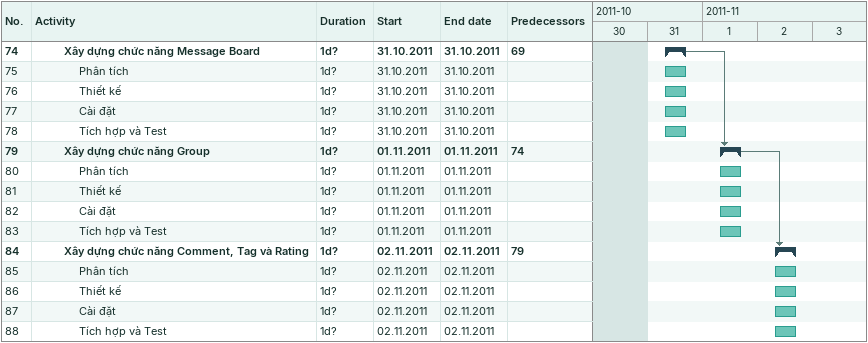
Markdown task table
| ID | Level | Task | Duration | Start | Finish | Predecessors |
|---|---|---|---|---|---|---|
| 74 | 3 | **Xây dựng chức năng Message Board** | 1d? | 2011-10-31 | 2011-10-31 | 69 |
| 75 | 4 | Phân tích | 1d? | 2011-10-31 | 2011-10-31 |  |
| 76 | 4 | Thiết kế | 1d? | 2011-10-31 | 2011-10-31 |  |
| 77 | 4 | Cài đặt | 1d? | 2011-10-31 | 2011-10-31 |  |
| 78 | 4 | Tích hợp và Test | 1d? | 2011-10-31 | 2011-10-31 |  |
| 79 | 3 | **Xây dựng chức năng Group** | 1d? | 2011-11-01 | 2011-11-01 | 74 |
| 80 | 4 | Phân tích | 1d? | 2011-11-01 | 2011-11-01 |  |
| 81 | 4 | Thiết kế | 1d? | 2011-11-01 | 2011-11-01 |  |
| 82 | 4 | Cài đặt | 1d? | 2011-11-01 | 2011-11-01 |  |
| 83 | 4 | Tích hợp và Test | 1d? | 2011-11-01 | 2011-11-01 |  |
| 84 | 3 | **Xây dựng chức năng Comment, Tag và Rating** | 1d? | 2011-11-02 | 2011-11-02 | 79 |
| 85 | 4 | Phân tích | 1d? | 2011-11-02 | 2011-11-02 |  |
| 86 | 4 | Thiết kế | 1d? | 2011-11-02 | 2011-11-02 |  |
| 87 | 4 | Cài đặt | 1d? | 2011-11-02 | 2011-11-02 |  |
| 88 | 4 | Tích hợp và Test | 1d? | 2011-11-02 | 2011-11-02 |  |
